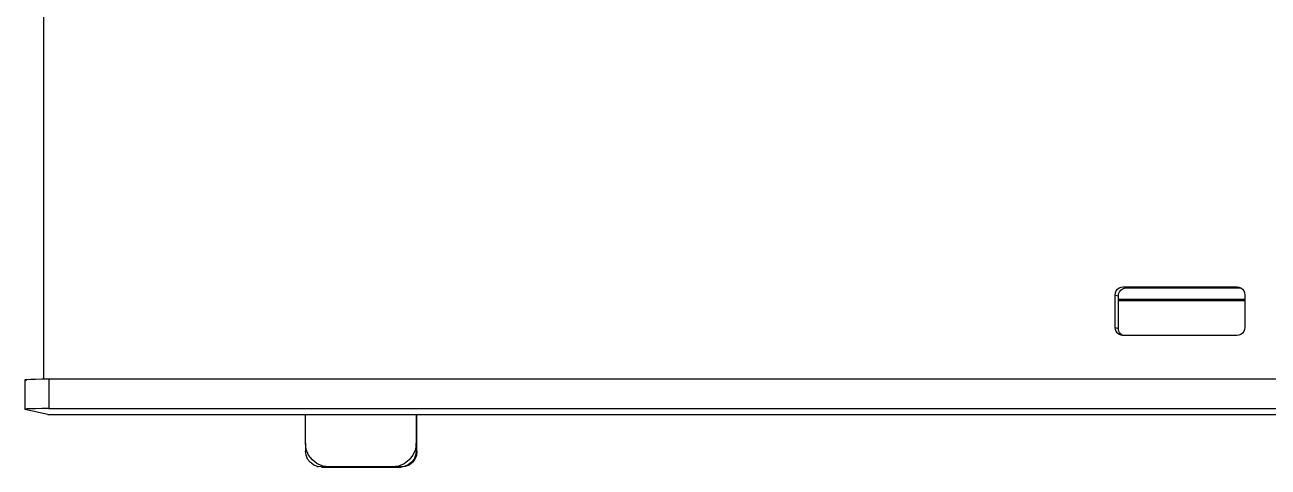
# Model space of a CAD drawing. Header units: metres. Extents: x -4.2 to 4.2, y -5.7 to 5.7.
# Drawn here: x -3.117 to -2.51, y 0.658 to 0.874 of the extents above; entities that cross this region are included whole.
import ezdxf

# ---------------------------------------------------------------- set-up
doc = ezdxf.new("R2010")
doc.units = ezdxf.units.M

msp = doc.modelspace()

# ---------------------------------------------------------------- linework, layer by layer
for p, q in [((-3.10766, 1.25522), (-3.10766, 0.70109)), ((-2.58312, 0.7456), (-2.58217, 0.746)), ((-2.58217, 0.746), (-2.58114, 0.74613)), ((-2.58114, 0.74613), (-2.52572, 0.74613)), ((-2.58114, 0.74613), (-2.57953, 0.74567)), ((-2.52572, 0.74613), (-2.5247, 0.746)), ((-2.52572, 0.74613), (-2.52415, 0.74567)), ((-2.5247, 0.746), (-2.52379, 0.74562)), ((-2.5851, 0.74217), (-2.58497, 0.7432)), ((-2.5851, 0.72634), (-2.5851, 0.74217)), ((-2.5851, 0.74217), (-2.58349, 0.74171)), ((-2.58497, 0.7432), (-2.58457, 0.74415)), ((-2.58457, 0.74415), (-2.58394, 0.74497)), ((-2.58394, 0.74497), (-2.58312, 0.7456)), ((-2.58349, 0.74171), (-2.58336, 0.74273)), ((-2.58349, 0.74004), (-2.58349, 0.74171)), ((-2.52178, 0.74004), (-2.58349, 0.74004)), ((-2.58349, 0.74001), (-2.58349, 0.74004)), ((-2.58349, 0.74001), (-2.52178, 0.74001)), ((-2.58349, 0.73932), (-2.58349, 0.74001)), ((-2.58336, 0.74273), (-2.58296, 0.74369)), ((-2.58296, 0.74369), (-2.58233, 0.74451)), ((-2.58233, 0.74451), (-2.58151, 0.74514)), ((-2.58151, 0.74514), (-2.58056, 0.74553)), ((-2.58056, 0.74553), (-2.57953, 0.74567)), ((-2.57953, 0.74567), (-2.52415, 0.74567)), ((-2.52415, 0.74567), (-2.52379, 0.74562)), ((-2.52379, 0.74562), (-2.52376, 0.74561)), ((-2.52376, 0.74561), (-2.52294, 0.74498)), ((-2.52294, 0.74498), (-2.52231, 0.74416)), ((-2.52231, 0.74416), (-2.52191, 0.7432)), ((-2.52191, 0.7432), (-2.52178, 0.74218)), ((-2.52178, 0.74218), (-2.52178, 0.74004)), ((-2.52178, 0.74004), (-2.52178, 0.74001)), ((-2.52178, 0.74001), (-2.52178, 0.73932)), ((-2.52178, 0.73932), (-2.58349, 0.73932)), ((-2.58349, 0.72589), (-2.58349, 0.73932)), ((-2.52178, 0.73932), (-2.52178, 0.72634)), ((-2.58497, 0.72531), (-2.5851, 0.72634)), ((-2.5851, 0.72634), (-2.58349, 0.72589)), ((-2.58457, 0.72436), (-2.58497, 0.72531)), ((-2.58394, 0.72354), (-2.58457, 0.72436)), ((-2.58312, 0.72291), (-2.58394, 0.72354)), ((-2.58336, 0.72486), (-2.58349, 0.72589)), ((-2.58296, 0.72391), (-2.58336, 0.72486)), ((-2.58218, 0.72252), (-2.58312, 0.72291)), ((-2.58233, 0.72309), (-2.58296, 0.72391)), ((-2.58151, 0.72246), (-2.58233, 0.72309)), ((-2.58151, 0.72246), (-2.58218, 0.72252)), ((-2.58141, 0.72242), (-2.58151, 0.72246)), ((-2.58116, 0.72239), (-2.58141, 0.72242)), ((-2.52574, 0.72239), (-2.58116, 0.72239)), ((-2.52471, 0.72252), (-2.52574, 0.72239)), ((-2.52376, 0.72292), (-2.52471, 0.72252)), ((-2.52294, 0.72354), (-2.52376, 0.72292)), ((-2.52231, 0.72436), (-2.52294, 0.72354)), ((-2.52191, 0.72532), (-2.52231, 0.72436)), ((-2.52178, 0.72634), (-2.52191, 0.72532)), ((-3.11592, 0.7009), (-3.11682, 0.7008)), ((-3.11682, 0.7008), (-3.11681, 0.70069)), ((-3.11681, 0.70069), (-3.11682, 0.6865)), ((-3.11592, 0.70049), (-3.11681, 0.70069)), ((-3.11415, 0.70098), (-3.11592, 0.7009)), ((-3.11165, 0.70105), (-3.11415, 0.70098)), ((-3.10857, 0.70109), (-3.11165, 0.70105)), ((-3.10766, 0.70109), (-3.10857, 0.70109)), ((-3.10514, 0.7011), (-3.10766, 0.70109)), ((-2.01982, 0.7011), (-3.10514, 0.7011)), ((-3.10514, 0.7011), (-3.10514, 0.6868)), ((-3.11592, 0.6866), (-3.11682, 0.6865)), ((-3.11682, 0.6865), (-3.11681, 0.6864)), ((-3.1057, 0.68395), (-3.11681, 0.6864)), ((-3.11415, 0.68668), (-3.11592, 0.6866)), ((-3.11165, 0.68675), (-3.11415, 0.68668)), ((-3.10857, 0.68679), (-3.11165, 0.68675)), ((-3.10514, 0.6868), (-3.10857, 0.68679)), ((-3.10514, 0.6868), (-2.01982, 0.6868)), ((-3.1057, 0.68395), (-2.97996, 0.68395)), ((-2.97996, 0.66992), (-2.97996, 0.68395)), ((-2.97996, 0.68395), (-2.92598, 0.68395)), ((-2.92598, 0.68395), (-2.92598, 0.66992)), ((-2.92598, 0.68395), (-2.92558, 0.68395)), ((-2.92558, 0.66983), (-2.92558, 0.68395)), ((-2.92558, 0.68395), (-2.03838, 0.68395)), ((-2.97957, 0.66692), (-2.97996, 0.66992)), ((-2.97996, 0.66992), (-2.97996, 0.66606)), ((-2.92598, 0.66992), (-2.92637, 0.66692)), ((-2.92558, 0.66983), (-2.92598, 0.66992)), ((-2.92598, 0.66683), (-2.92598, 0.66992)), ((-2.92598, 0.66683), (-2.92558, 0.66983)), ((-2.92558, 0.66597), (-2.92558, 0.66983)), ((-2.9797, 0.66407), (-2.97996, 0.66606)), ((-2.97893, 0.66221), (-2.9797, 0.66407)), ((-2.97841, 0.66413), (-2.97957, 0.66692)), ((-2.9777, 0.66061), (-2.97893, 0.66221)), ((-2.97658, 0.66174), (-2.97841, 0.66413)), ((-2.97418, 0.6599), (-2.97658, 0.66174)), ((-2.92936, 0.66174), (-2.93176, 0.6599)), ((-2.92753, 0.66413), (-2.92936, 0.66174)), ((-2.92701, 0.66221), (-2.92824, 0.66061)), ((-2.92661, 0.66212), (-2.92784, 0.66052)), ((-2.92637, 0.66692), (-2.92753, 0.66413)), ((-2.92624, 0.66407), (-2.92701, 0.66221)), ((-2.92584, 0.66398), (-2.92661, 0.66212)), ((-2.92598, 0.66606), (-2.92624, 0.66407)), ((-2.92598, 0.66606), (-2.92598, 0.66683)), ((-2.92598, 0.66606), (-2.92558, 0.66597)), ((-2.92558, 0.66597), (-2.92584, 0.66398)), ((-2.97611, 0.65938), (-2.9777, 0.66061)), ((-2.97425, 0.65861), (-2.97611, 0.65938)), ((-2.97425, 0.65861), (-2.97385, 0.65852)), ((-2.97139, 0.65874), (-2.97418, 0.6599)), ((-2.97225, 0.65835), (-2.97385, 0.65852)), ((-2.97225, 0.65835), (-2.97185, 0.65826)), ((-2.97225, 0.65835), (-2.9684, 0.65835)), ((-2.97185, 0.65826), (-2.96799, 0.65826)), ((-2.9684, 0.65835), (-2.97139, 0.65874)), ((-2.93754, 0.65835), (-2.9684, 0.65835)), ((-2.9684, 0.65835), (-2.96799, 0.65826)), ((-2.96799, 0.65826), (-2.93715, 0.65826)), ((-2.93455, 0.65874), (-2.93754, 0.65835)), ((-2.93754, 0.65835), (-2.93715, 0.65826)), ((-2.93754, 0.65835), (-2.93369, 0.65835)), ((-2.93715, 0.65826), (-2.93329, 0.65826)), ((-2.93176, 0.6599), (-2.93455, 0.65874)), ((-2.93169, 0.65861), (-2.93369, 0.65835)), ((-2.93369, 0.65835), (-2.93329, 0.65826)), ((-2.9313, 0.65852), (-2.93329, 0.65826)), ((-2.92983, 0.65938), (-2.93169, 0.65861)), ((-2.92944, 0.65929), (-2.9313, 0.65852)), ((-2.92824, 0.66061), (-2.92983, 0.65938)), ((-2.92784, 0.66052), (-2.92944, 0.65929))]:
    msp.add_line(p, q)

doc.saveas('drawing.dxf')
